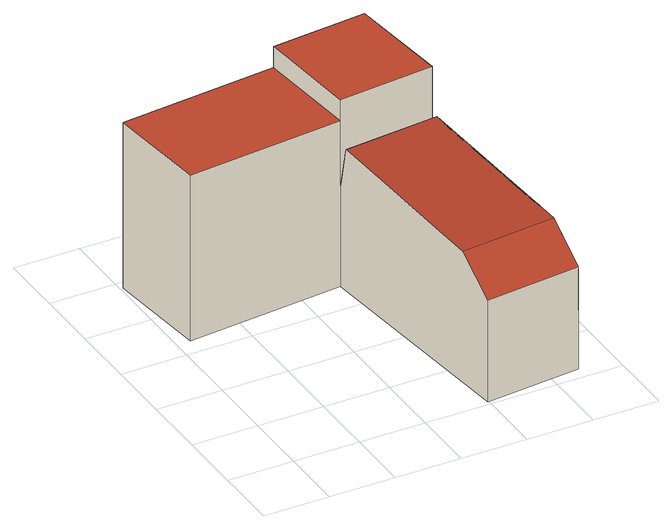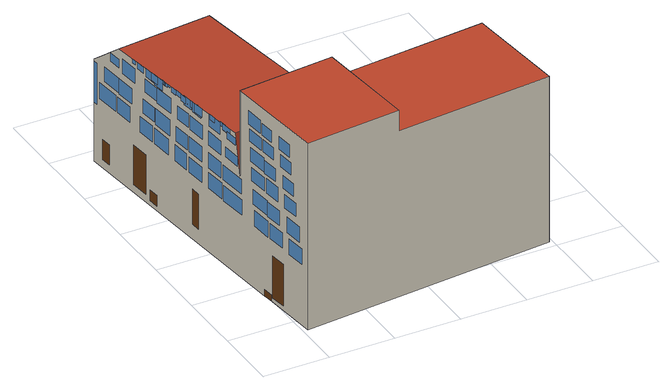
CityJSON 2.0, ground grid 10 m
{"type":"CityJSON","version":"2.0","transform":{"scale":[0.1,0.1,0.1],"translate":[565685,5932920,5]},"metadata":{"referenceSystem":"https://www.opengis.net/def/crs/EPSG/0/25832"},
"CityObjects":{
"building1":{"type":"Building","attributes":{"Gemeindeschluessel":"02100103","Geometrietyp2DReferenz":"3000","function":"31001_1010","roofType":"1000","measuredHeight":29.42,"storeysAboveGround":6},"address":[{"country":"Germany","locality":"Hamburg","thoroughfareNumber":"13","thoroughfareName":"Am Kaiserkai"}],"geometry":[{"type":"MultiSurface","lod":"3","boundaries":[[[0,1,2,3]],[[4,5,6,7]],[[8,9,10,11]],[[12,8,11,13]],[[14,12,13,15]],[[3,2,16,17]],[[4,7,10,9]],[[7,6,1,0]],[[14,15,18,19]],[[20,21,22,23,5,4,9,8,12,14,19,24],[25,26,27,28],[29,30,31,32],[33,34,35,36],[37,38,39,40],[41,42,43,44],[45,46,47,48],[49,50,51,52],[53,54,55,56],[57,58,59,60],[61,62,63,64],[65,66,67,68,69,70,71],[72,73,74,75],[76,77,78,79],[80,81,82,83],[84,85,86,87],[88,89,90,91,92,93,94,95,96,97,98,99,100,101,102],[103,104,105,106],[107,108,109,110],[111,112,113,114],[115,116,117,118],[119,120,121,122],[123,124,125,126],[127,128,129,130],[131,132,133,134],[135,136,137,138],[139,140,141,142],[143,144,145,146],[147,148,149,150],[151,152,153,154],[155,156,157,158],[159,160,161,162,163,164,165,166,167,168,169],[170,171,172,173,174,175,176,177],[178,179,180,181,182,183,184,185,186,187,188,189],[190,191,192,193,194,195,196,197,198,199,185],[200,201,202,203,204,205,206,207],[208,209,210,211],[212,213,214,215],[216,217,218,219],[220,221,222,223],[224,225,226,227],[228,229,230,231],[232,233,234,235],[236,237,238,239],[240,241,242,243],[244,245,246,247],[248,249,250,251],[252,253,254,255],[256,257,258,259],[260,261,262,263],[264,265,266,267],[268,269,270,271],[272,273,274,275],[276,277,278,279],[280,281,282,283],[284,285,286,287],[288,289,290,291]],[[21,20,24,22]],[[208,211,210,209]],[[25,28,27,26]],[[33,36,35,34]],[[29,32,31,30]],[[118,117,116,115]],[[53,56,55,54]],[[215,214,213,212]],[[219,218,217,216]],[[220,223,222,221]],[[224,227,226,225]],[[122,121,120,119]],[[123,126,125,124]],[[127,130,129,128]],[[37,40,39,38]],[[41,44,43,42]],[[45,48,47,46]],[[49,52,51,50]],[[228,231,230,229]],[[232,235,234,233]],[[236,239,238,237]],[[240,243,242,241]],[[131,134,133,132]],[[139,142,141,140]],[[135,138,137,136]],[[57,60,59,58]],[[61,64,63,62]],[[67,66,69,68]],[[66,65,71,70]],[[244,247,246,245]],[[255,254,253,252]],[[251,250,249,248]],[[143,146,145,144]],[[147,150,149,148]],[[154,153,152,151]],[[158,157,156,155]],[[72,75,74,73]],[[76,79,78,77]],[[80,83,82,81]],[[87,86,85,84]],[[256,259,258,257]],[[260,263,262,261]],[[264,267,266,265]],[[166,292,168,167]],[[174,177,176,175]],[[293,185,184,183]],[[294,193,194,295]],[[95,94,97,96]],[[296,90,297,298]],[[107,110,109,108]],[[268,271,270,269]],[[272,275,274,273]],[[276,279,278,277]],[[164,299,159,300]],[[172,171,301,302]],[[178,189,303,304]],[[190,191,196,197]],[[200,207,206,205]],[[305,93,306,307]],[[103,106,105,104]],[[280,283,282,281]],[[287,286,285,284]],[[291,290,289,288]],[[163,162,161,308]],[[180,187,309,181]],[[185,310,311,199]],[[202,201,204,203]],[[111,114,113,112]],[[312,91,100,99]],[[313,88,102,314]],[[15,13,11,10,7,315,18]],[[16,23,19,18,315,17]],[[315,7,0,3,17]],[[16,2,1,6,5,23]]],"semantics":{"surfaces":[{"type":"RoofSurface"},{"type":"WallSurface"},{"type":"Door"},{"type":"Window"},{"type":"GroundSurface"}],"values":[0,0,0,0,0,1,1,1,1,1,2,2,2,2,2,2,3,3,3,3,3,3,3,3,3,3,3,3,3,3,3,3,3,3,3,3,3,3,3,3,3,3,3,3,3,3,3,3,3,3,3,3,3,3,3,3,3,3,3,3,3,3,3,3,3,3,3,3,3,3,3,3,3,3,3,3,3,3,3,3,1,4,1,1]}}]}
},
"vertices":[
[262,352,262],[246,511,262],[5,487,262],[21,328,262],[409,367,295],[392,526,295],[246,511,295],[262,352,295],[410,356,222],[409,367,160],[262,352,160],[264,341,222],[438,79,208],[292,64,208],[444,21,161],[298,6,161],[5,487,0],[21,328,0],[298,6,0],[444,21,0],[403,424,10],[401,440,10],[401,440,0],[392,526,0],[403,424,0],[429,170,24],[429,170,7],[430,153,7],[430,153,24],[440,58,45],[440,58,13],[442,42,13],[442,42,45],[431,144,74],[431,144,12],[434,114,12],[434,114,74],[426,198,128],[426,198,103],[429,164,103],[429,164,128],[430,160,129],[430,160,104],[433,131,104],[433,131,129],[435,106,130],[435,106,106],[438,76,106],[438,76,130],[439,74,132],[439,74,106],[443,35,106],[443,35,132],[443,28,158],[443,28,93],[444,21,93],[444,21,158],[426,201,160],[426,201,135],[429,167,135],[429,167,160],[429,164,159],[429,164,137],[432,137,137],[432,137,159],[441,46,162],[438,81,162],[435,112,162],[435,112,138],[438,81,138],[438,81,139],[441,46,139],[425,203,195],[425,203,171],[429,171,171],[429,171,195],[429,169,194],[429,169,173],[432,142,173],[432,142,194],[434,118,197],[434,118,174],[437,88,174],[437,88,197],[438,81,179],[440,61,179],[440,61,192],[438,81,192],[431,143,211],[430,157,211],[430,157,212],[429,163,212],[427,182,212],[427,182,213],[427,187,213],[426,195,213],[426,195,208],[427,187,208],[427,183,208],[427,183,196],[429,163,196],[429,163,198],[431,143,198],[432,138,210],[432,138,200],[433,123,200],[433,123,210],[434,120,210],[434,120,204],[435,113,204],[435,113,210],[426,201,214],[426,201,211],[426,196,211],[426,196,214],[419,269,23],[420,253,23],[420,253,78],[419,269,78],[413,323,100],[416,291,100],[416,291,125],[413,323,125],[418,276,125],[418,276,101],[421,245,101],[421,245,125],[422,240,127],[422,240,102],[424,212,102],[424,212,127],[413,321,156],[413,321,132],[416,291,132],[416,291,156],[421,242,157],[421,242,134],[424,215,134],[424,215,157],[418,277,158],[418,277,134],[421,246,134],[421,246,158],[409,360,186],[409,360,171],[412,331,171],[412,331,186],[413,321,190],[413,321,168],[416,291,168],[416,291,190],[418,278,170],[421,248,170],[421,248,192],[418,278,192],[421,244,171],[424,219,171],[424,219,192],[421,244,192],[413,324,210],[413,324,214],[413,319,214],[413,319,220],[412,331,220],[411,342,220],[411,342,213],[410,356,213],[410,356,202],[412,335,202],[412,335,210],[416,295,218],[416,295,219],[415,306,219],[415,306,218],[413,318,218],[413,318,199],[416,293,199],[416,293,218],[419,267,218],[419,267,217],[418,276,217],[418,276,204],[418,274,204],[418,274,201],[420,253,201],[420,253,216],[420,259,216],[420,259,217],[419,265,217],[419,265,218],[420,251,216],[422,234,216],[422,234,215],[423,227,215],[423,227,205],[422,234,205],[422,234,202],[420,251,202],[420,251,206],[420,253,206],[424,215,214],[424,215,215],[423,225,215],[423,225,208],[424,215,208],[424,215,206],[425,204,206],[425,204,214],[398,468,73],[398,468,7],[401,443,7],[401,443,73],[394,512,96],[397,482,96],[397,482,121],[394,512,121],[398,465,97],[401,436,97],[401,436,121],[398,465,121],[402,432,122],[402,432,97],[405,399,97],[405,399,122],[408,370,123],[408,370,99],[413,327,99],[413,327,123],[394,506,152],[394,506,128],[397,476,128],[397,476,152],[399,458,152],[399,458,129],[402,431,129],[402,431,152],[402,430,153],[402,430,130],[405,396,130],[405,396,153],[408,369,155],[408,369,132],[413,326,132],[413,326,155],[395,497,185],[395,497,164],[398,471,164],[398,471,185],[403,424,166],[406,393,166],[406,393,187],[403,424,187],[399,455,165],[402,428,165],[402,428,188],[399,455,188],[396,492,213],[396,492,193],[398,466,193],[398,466,213],[400,449,214],[400,449,194],[403,424,194],[403,424,214],[403,422,217],[403,422,195],[406,390,195],[406,390,217],[396,486,243],[396,486,224],[399,461,224],[399,461,243],[401,445,245],[401,445,226],[403,420,226],[403,420,245],[403,416,245],[403,416,226],[406,388,226],[406,388,245],[397,483,270],[397,483,250],[399,457,250],[399,457,270],[401,440,251],[403,417,251],[403,417,269],[401,440,269],[404,415,252],[407,386,252],[407,386,273],[404,415,273],[412,335,213],[418,274,216],[422,238,215],[422,238,205],[429,172,212],[430,157,200],[429,172,200],[413,324,220],[411,342,210],[416,295,211],[415,306,211],[419,265,216],[419,267,216],[427,189,213],[427,182,208],[427,189,208],[412,331,214],[420,259,204],[421,242,216],[421,242,206],[427,183,212],[429,164,211],[429,164,198],[262,352,0]
]}
